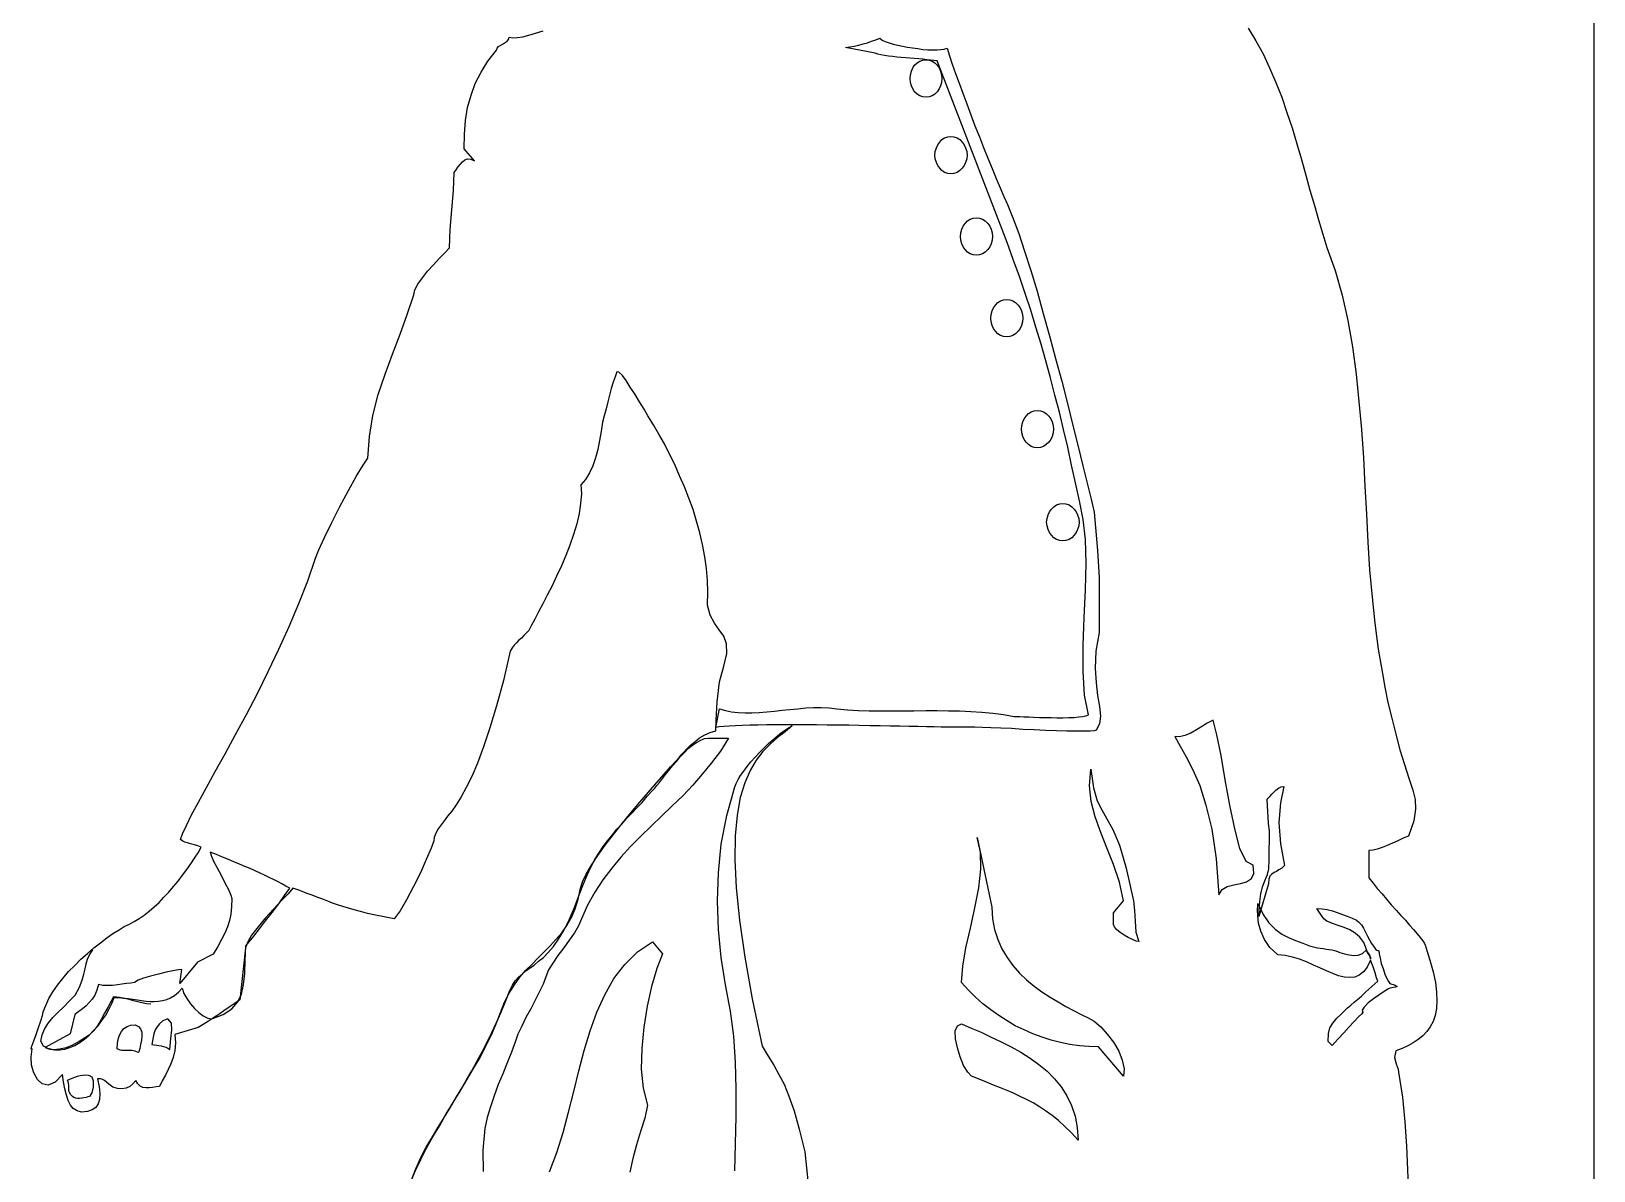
# Model space of a CAD drawing. Extents: x 11 to 592, y 33 to 88.
# Drawn here: x 272.8 to 281.26, y 55.03 to 61.2 of the extents above; entities that cross this region are included whole.
import ezdxf

# ---------------------------------------------------------------- set-up
doc = ezdxf.new("R2010")
doc.units = 0
doc.layers.get('0').update_dxf_attribs({"linetype": 'CONTINUOUS'})
doc.layers.add('PISO', color=5, linetype='CONTINUOUS')

msp = doc.modelspace()

# ---------------------------------------------------------------- linework, layer by layer
at = {"linetype": 'CONTINUOUS'}
for points in [[(274.8511, 54.9748), (274.8772, 55.0345), (274.9052, 55.0942), (274.9369, 55.1558), (274.9705, 55.2174), (275.0078, 55.279), (275.0432, 55.3405), (275.0806, 55.4022), (275.1179, 55.4637), (275.1552, 55.5253), (275.1906, 55.5869), (275.2261, 55.6466), (275.2578, 55.7081), (275.2877, 55.7697), (275.3139, 55.8294), (275.3362, 55.8891), (275.3586, 55.9451), (275.3847, 55.9955), (275.4127, 56.0403), (275.4426, 56.0813), (275.4743, 56.1186), (275.5079, 56.1523), (275.5415, 56.1858), (275.5751, 56.2194), (275.6068, 56.2511), (275.6385, 56.2866), (275.6684, 56.3221), (275.6964, 56.3613), (275.7207, 56.4042), (275.7411, 56.4508), (275.758, 56.5031), (275.771, 56.5628), (275.7804, 56.5983), (275.8009, 56.6393), (275.8289, 56.6878), (275.8643, 56.7401), (275.9035, 56.796), (275.9483, 56.8539), (275.9949, 56.9136), (276.0435, 56.9715), (276.092, 57.0293), (276.1387, 57.0834), (276.1835, 57.1357), (276.2226, 57.1805), (276.2581, 57.2196), (276.2861, 57.2514), (276.3066, 57.2719), (276.316, 57.285), (276.329, 57.2999), (276.3458, 57.3167), (276.3663, 57.3372), (276.3887, 57.3559), (276.4148, 57.3764), (276.4429, 57.3932), (276.4727, 57.4062), (276.5026, 57.4156), (276.5044, 57.4716), (276.51, 57.5724), (276.5231, 57.6805), (276.5455, 57.7646), (276.5623, 57.8336), (276.5604, 57.8859), (276.5455, 57.9269), (276.5212, 57.9623), (276.4951, 57.9978), (276.4727, 58.0408), (276.4578, 58.0948), (276.4596, 58.1658), (276.4578, 58.2292), (276.4522, 58.2945), (276.4429, 58.358), (276.4316, 58.4233), (276.4167, 58.4868), (276.3981, 58.5502), (276.3794, 58.6136), (276.357, 58.6752), (276.3327, 58.7368), (276.3066, 58.7965), (276.2805, 58.8562), (276.2525, 58.9122), (276.2245, 58.9682), (276.1946, 59.0204), (276.1647, 59.0727), (276.1349, 59.1212), (276.1144, 59.1567), (276.0901, 59.1958), (276.0659, 59.2369), (276.0397, 59.2761), (276.0173, 59.3116), (275.9969, 59.3395), (275.9781, 59.3564), (275.967, 59.3582), (275.9576, 59.3321), (275.9465, 59.3022), (275.9371, 59.2686), (275.9278, 59.2332), (275.9184, 59.1958), (275.9091, 59.1585), (275.8979, 59.1212), (275.8886, 59.0857), (275.883, 59.0354), (275.8737, 58.9868), (275.8643, 58.9383), (275.8513, 58.8935), (275.8363, 58.8507), (275.8196, 58.8114), (275.7972, 58.776), (275.7729, 58.7462), (275.7748, 58.6976), (275.771, 58.6453), (275.7635, 58.5913), (275.7505, 58.5352), (275.7318, 58.4774), (275.7132, 58.4196), (275.6908, 58.3636), (275.6665, 58.3076), (275.6404, 58.2516), (275.6161, 58.1993), (275.59, 58.1489), (275.5658, 58.1023), (275.5434, 58.0594), (275.5228, 58.0202), (275.5042, 57.9866), (275.4911, 57.9587), (275.4762, 57.9437), (275.4631, 57.9306), (275.45, 57.9176), (275.4351, 57.9045), (275.424, 57.8915), (275.4109, 57.8784), (275.3996, 57.8635), (275.3903, 57.8467), (275.353, 57.688), (275.3157, 57.55), (275.2802, 57.4306), (275.2448, 57.3279), (275.213, 57.2402), (275.1813, 57.1674), (275.1515, 57.1077), (275.1235, 57.0573), (275.0974, 57.0144), (275.0731, 56.9808), (275.0507, 56.9528), (275.0321, 56.9285), (275.0153, 56.9061), (275.0004, 56.8837), (274.9873, 56.8613), (274.978, 56.8371), (274.9761, 56.8203), (274.9611, 56.7792), (274.935, 56.7177), (274.9033, 56.6467), (274.866, 56.5721), (274.8287, 56.4993), (274.7932, 56.4396), (274.7615, 56.3967), (274.7073, 56.4079), (274.6607, 56.4172), (274.6178, 56.4266), (274.5786, 56.4359), (274.545, 56.4452), (274.5133, 56.4545), (274.4834, 56.4639), (274.4554, 56.4732), (274.4275, 56.4825), (274.4014, 56.4919), (274.3752, 56.5031), (274.3473, 56.5124), (274.3174, 56.5255), (274.2857, 56.5367), (274.2502, 56.5497), (274.2129, 56.5628), (274.1868, 56.5329), (274.1495, 56.4938), (274.1084, 56.449), (274.0655, 56.4023), (274.0244, 56.3538), (273.989, 56.309), (273.9666, 56.2698), (273.9572, 56.24), (273.9255, 55.9582), (273.8957, 55.9377), (273.8677, 55.919), (273.8397, 55.8985), (273.8117, 55.8798), (273.7837, 55.8612), (273.7557, 55.8425), (273.7277, 55.8257), (273.6997, 55.8089), (273.5747, 55.7716), (273.5766, 55.7249), (273.5747, 55.6839), (273.5654, 55.6466), (273.5523, 55.6129), (273.5374, 55.5813), (273.5225, 55.5515), (273.5056, 55.5197), (273.4907, 55.4898), (273.4721, 55.488), (273.4534, 55.4843), (273.4348, 55.4824), (273.418, 55.4824), (273.4011, 55.4843), (273.3862, 55.4918), (273.3732, 55.5029), (273.362, 55.5216), (273.347, 55.5029), (273.3303, 55.4898), (273.3097, 55.4805), (273.2873, 55.4768), (273.2631, 55.4787), (273.2388, 55.4861), (273.2164, 55.5011), (273.194, 55.5216), (273.1791, 55.5291), (273.1716, 55.5309), (273.1661, 55.5309), (273.1548, 55.5309), (273.1642, 55.488), (273.1679, 55.4507), (273.1661, 55.419), (273.1586, 55.3947), (273.1455, 55.376), (273.1268, 55.3629), (273.1007, 55.3536), (273.069, 55.3499), (273.0447, 55.3574), (273.0242, 55.3704), (273.0093, 55.3891), (272.9962, 55.4133), (272.9869, 55.4432), (272.9775, 55.4768), (272.972, 55.5141), (272.9664, 55.5551), (272.9253, 55.5122), (272.888, 55.4973), (272.8563, 55.5029), (272.8302, 55.5272), (272.8096, 55.5626), (272.7984, 55.6055), (272.7965, 55.6502), (272.8022, 55.6932), (272.7965, 55.6913), (272.8003, 55.7081), (272.8096, 55.7361), (272.8227, 55.7716), (272.8357, 55.8089), (272.8488, 55.8443), (272.8581, 55.8742), (272.8619, 55.8929), (272.8749, 55.9283), (272.8917, 55.9657), (272.9141, 56.0011), (272.9384, 56.0384), (272.9682, 56.0738), (272.9981, 56.1112), (273.0317, 56.1448), (273.0652, 56.1783), (273.1007, 56.2101), (273.1362, 56.24), (273.1716, 56.2679), (273.2052, 56.2941), (273.2388, 56.3183), (273.2724, 56.337), (273.3004, 56.3556), (273.3284, 56.3687), (273.3545, 56.3818), (273.3807, 56.3986), (273.4086, 56.4172), (273.4348, 56.4377), (273.4628, 56.462), (273.4889, 56.4863), (273.515, 56.5143), (273.5411, 56.5422), (273.5673, 56.5721), (273.5915, 56.6019), (273.6157, 56.6337), (273.6381, 56.6636), (273.6605, 56.6953), (273.6811, 56.7252), (273.6997, 56.755), (273.7166, 56.7849), (273.6978, 56.7923), (273.6811, 56.798), (273.6662, 56.8016), (273.6531, 56.8054), (273.6419, 56.8091), (273.6288, 56.8129), (273.6176, 56.8184), (273.6046, 56.8259), (273.6157, 56.8577), (273.6363, 56.9025), (273.6643, 56.9603), (273.7016, 57.0293), (273.7445, 57.1077), (273.793, 57.1954), (273.8471, 57.2906), (273.9032, 57.3951), (273.961, 57.5033), (274.0207, 57.6172), (274.0785, 57.7366), (274.1364, 57.8578), (274.1924, 57.9791), (274.2447, 58.1042), (274.2931, 58.2274), (274.3361, 58.3505), (274.3528, 58.3953), (274.3846, 58.4625), (274.4237, 58.5427), (274.4666, 58.6304), (274.5133, 58.7163), (274.5562, 58.7928), (274.5935, 58.8543), (274.6196, 58.8917), (274.6271, 59.0092), (274.6458, 59.123), (274.6756, 59.2369), (274.713, 59.347), (274.7521, 59.4552), (274.7932, 59.5635), (274.8324, 59.6699), (274.8679, 59.7762), (274.8735, 59.8024), (274.8902, 59.8341), (274.9145, 59.8676), (274.9425, 59.9031), (274.9742, 59.9386), (275.0059, 59.9721), (275.0358, 60.0039), (275.0601, 60.03), (275.0638, 60.1289), (275.0731, 60.2353), (275.0825, 60.3398), (275.0862, 60.4386), (275.0974, 60.4517), (275.1067, 60.4667), (275.1179, 60.4816), (275.1309, 60.4965), (275.144, 60.5058), (275.159, 60.5114), (275.1757, 60.5096), (275.1963, 60.5021), (275.1403, 60.5655), (275.1422, 60.6458), (275.1478, 60.7204), (275.159, 60.7895), (275.1776, 60.8567), (275.2, 60.9201), (275.2317, 60.9817), (275.2691, 61.0414), (275.3157, 61.1011), (275.3195, 61.1105), (275.3269, 61.1198), (275.3381, 61.1273), (275.3512, 61.1347), (275.3623, 61.1422), (275.3736, 61.1497), (275.381, 61.159), (275.3847, 61.1702), (275.4034, 61.1664), (275.4277, 61.1683), (275.4575, 61.1721), (275.4911, 61.1814), (275.5266, 61.1926), (275.5676, 61.2056)], [(277.3908, 61.1646), (277.4039, 61.1553), (277.4206, 61.1478), (277.4412, 61.1403), (277.4636, 61.1329), (277.4878, 61.1273), (277.514, 61.1217), (277.5401, 61.116), (277.5681, 61.1123), (277.5961, 61.1086), (277.6241, 61.1049), (277.6502, 61.103), (277.6763, 61.103), (277.7006, 61.103), (277.7211, 61.1049), (277.7398, 61.1067), (277.7547, 61.1105), (277.7678, 61.0694), (277.7827, 61.0246), (277.8013, 60.9742), (277.82, 60.922), (277.8406, 60.8679), (277.861, 60.81), (277.8834, 60.7503), (277.9058, 60.6906), (277.9301, 60.6309), (277.9525, 60.573), (277.9749, 60.5152), (277.9992, 60.4592), (278.0215, 60.4051), (278.0421, 60.3547), (278.0626, 60.3081), (278.0813, 60.2651), (278.1111, 60.1923), (278.1428, 60.1084), (278.1746, 60.0114), (278.2081, 59.9069), (278.2418, 59.7949), (278.2753, 59.6755), (278.309, 59.5541), (278.3425, 59.431), (278.3761, 59.3078), (278.406, 59.1865), (278.4358, 59.069), (278.4638, 58.9552), (278.4899, 58.8507), (278.5142, 58.7555), (278.5347, 58.6696), (278.5515, 58.5987), (278.5702, 58.3916), (278.5777, 58.2441), (278.5777, 58.1098), (278.5777, 57.9474), (278.5608, 57.8467), (278.5571, 57.7552), (278.5627, 57.675), (278.5702, 57.6059), (278.5795, 57.5462), (278.5851, 57.4939), (278.5795, 57.4529), (278.5627, 57.4193), (278.5515, 57.4156), (278.5291, 57.4137), (278.4956, 57.4137), (278.4545, 57.4137), (278.4041, 57.4137), (278.3481, 57.4156), (278.2884, 57.4175), (278.2268, 57.4212), (278.1652, 57.4231), (278.1036, 57.4268), (278.0458, 57.4286), (277.9917, 57.4306), (277.9451, 57.4324), (277.9058, 57.4342), (277.876, 57.4342), (277.8573, 57.4342), (277.848, 57.4342), (277.8331, 57.4342), (277.8126, 57.4342), (277.7883, 57.4342), (277.7585, 57.4342), (277.723, 57.4342), (277.6857, 57.4361), (277.6427, 57.4361), (277.5979, 57.438), (277.5494, 57.438), (277.4991, 57.4399), (277.4468, 57.4399), (277.3926, 57.4417), (277.3367, 57.4417), (277.2788, 57.4436), (277.2229, 57.4455), (277.1632, 57.4455), (277.1053, 57.4455), (277.0474, 57.4473), (276.9914, 57.4473), (276.9355, 57.4473), (276.8814, 57.4473), (276.8291, 57.4473), (276.7787, 57.4473), (276.7321, 57.4455), (276.6873, 57.4455), (276.6462, 57.4436), (276.6089, 57.4417), (276.5753, 57.4399), (276.5455, 57.438), (276.5212, 57.4361), (276.5026, 57.4324), (276.5231, 57.535), (276.5548, 57.5257), (276.5884, 57.5182), (276.6238, 57.5145), (276.6612, 57.5127), (276.6985, 57.5127), (276.7376, 57.5145), (276.7787, 57.5182), (276.8197, 57.522), (276.8627, 57.5276), (276.9038, 57.5313), (276.9467, 57.535), (276.9896, 57.5387), (277.0325, 57.5406), (277.0736, 57.5406), (277.1165, 57.5387), (277.1576, 57.535), (277.2154, 57.5294), (277.2732, 57.5257), (277.3329, 57.5238), (277.3926, 57.5238), (277.4543, 57.5238), (277.514, 57.5238), (277.5755, 57.5238), (277.639, 57.5257), (277.7006, 57.5257), (277.7621, 57.5238), (277.8219, 57.5238), (277.8834, 57.5201), (277.9432, 57.5163), (278.0029, 57.5108), (278.0607, 57.5033), (278.1186, 57.4921), (278.1317, 57.4921), (278.1484, 57.4921), (278.1708, 57.4903), (278.197, 57.4903), (278.2249, 57.4884), (278.2548, 57.4865), (278.2866, 57.4865), (278.3183, 57.4865), (278.35, 57.4846), (278.3817, 57.4846), (278.4135, 57.4865), (278.4414, 57.4865), (278.4675, 57.4903), (278.4881, 57.4921), (278.5067, 57.4958), (278.5198, 57.5014), (278.4992, 57.6078), (278.4918, 57.7366), (278.4918, 57.8784), (278.4974, 58.0295), (278.5049, 58.1788), (278.5086, 58.3226), (278.5049, 58.4513), (278.4918, 58.5595), (278.4713, 58.6603), (278.4508, 58.7573), (278.4284, 58.8543), (278.4078, 58.9514), (278.3854, 59.0466), (278.363, 59.1399), (278.3388, 59.2332), (278.3145, 59.3265), (278.2902, 59.4179), (278.2642, 59.5093), (278.2362, 59.6008), (278.2081, 59.6922), (278.1783, 59.7837), (278.1466, 59.8751), (278.113, 59.9666), (278.0794, 60.0598), (277.7006, 61.0433), (277.6838, 61.0452), (277.6651, 61.047), (277.6446, 61.0489), (277.6241, 61.0508), (277.6017, 61.0526), (277.5774, 61.0545), (277.5532, 61.0563), (277.5308, 61.0582), (277.5065, 61.0601), (277.4822, 61.0619), (277.4598, 61.0657), (277.4374, 61.0676), (277.417, 61.0712), (277.3964, 61.075), (277.3796, 61.0787), (277.3647, 61.0843), (277.2042, 61.1142), (277.2284, 61.118), (277.2527, 61.1217), (277.277, 61.1273), (277.3012, 61.1347), (277.3236, 61.1403), (277.346, 61.1497), (277.3684, 61.1571), (277.3908, 61.1646)], [(279.3856, 61.2187), (279.4267, 61.1515), (279.4659, 61.0806), (279.5014, 61.0041), (279.5349, 60.9257), (279.5667, 60.8455), (279.5947, 60.7634), (279.6226, 60.6794), (279.6488, 60.5935), (279.673, 60.5077), (279.6973, 60.4237), (279.7197, 60.3416), (279.744, 60.2595), (279.7664, 60.1812), (279.7888, 60.1046), (279.8112, 60.0319), (279.8559, 59.9069), (279.8933, 59.7743), (279.925, 59.6362), (279.9492, 59.4944), (279.9697, 59.347), (279.9847, 59.1977), (279.9978, 59.0466), (280.0089, 58.8935), (280.0164, 58.7405), (280.0257, 58.5875), (280.0332, 58.4364), (280.0425, 58.2871), (280.0556, 58.1396), (280.0705, 57.9978), (280.0892, 57.8578), (280.1116, 57.7253), (280.1247, 57.6507), (280.1414, 57.5686), (280.162, 57.4828), (280.1844, 57.3969), (280.2068, 57.313), (280.231, 57.2327), (280.2552, 57.1581), (280.2758, 57.0946), (280.2889, 57.0424), (280.2907, 56.9901), (280.2814, 56.9285), (280.2534, 56.8446), (280.2235, 56.8333), (280.1955, 56.8203), (280.1657, 56.8073), (280.1377, 56.7942), (280.1097, 56.783), (280.0835, 56.7736), (280.0612, 56.7681), (280.0388, 56.7662), (280.0388, 56.7345), (280.0388, 56.6934), (280.0388, 56.6505), (280.0388, 56.6188), (280.0612, 56.5908), (280.0835, 56.5609), (280.1097, 56.5329), (280.134, 56.5031), (280.1601, 56.4732), (280.1862, 56.4434), (280.2124, 56.4153), (280.2366, 56.3893), (280.259, 56.3631), (280.2796, 56.3389), (280.3, 56.3165), (280.3169, 56.2959), (280.3299, 56.2773), (280.3393, 56.2642), (280.3448, 56.2511), (280.3467, 56.2437), (280.3691, 56.1728), (280.3859, 56.1093), (280.399, 56.0515), (280.4045, 55.9992), (280.4064, 55.9526), (280.4045, 55.9115), (280.3971, 55.8742), (280.3859, 55.8406), (280.371, 55.8126), (280.3523, 55.7865), (280.3299, 55.7641), (280.3056, 55.7436), (280.2776, 55.7249), (280.2497, 55.71), (280.2179, 55.695), (280.1844, 55.682), (280.1769, 55.6466), (280.1862, 55.6129), (280.1974, 55.5832), (280.1993, 55.5664), (280.2198, 55.432), (280.2328, 55.2977), (280.2422, 55.167), (280.2478, 55.0383), (280.2534, 54.9076)], [(277.6409, 61.0489), (277.6576, 61.047), (277.6744, 61.0414), (277.6893, 61.0321), (277.7006, 61.019), (277.7117, 61.0041), (277.7192, 60.9873), (277.7248, 60.9667), (277.7267, 60.9462), (277.7248, 60.9257), (277.7192, 60.907), (277.7117, 60.8903), (277.7006, 60.8753), (277.6893, 60.8623), (277.6744, 60.8529), (277.6576, 60.8473), (277.6409, 60.8455), (277.6241, 60.8473), (277.6072, 60.8529), (277.5923, 60.8623), (277.5793, 60.8753), (277.5699, 60.8903), (277.5625, 60.907), (277.5569, 60.9257), (277.555, 60.9462), (277.5569, 60.9667), (277.5625, 60.9873), (277.5699, 61.0041), (277.5793, 61.019), (277.5923, 61.0321), (277.6072, 61.0414), (277.6241, 61.047), (277.6409, 61.0489)], [(277.7752, 60.6327), (277.792, 60.6309), (277.8088, 60.6252), (277.8237, 60.6159), (277.8368, 60.6029), (277.848, 60.5879), (277.8555, 60.5712), (277.861, 60.5525), (277.863, 60.532), (277.861, 60.5114), (277.8555, 60.4928), (277.848, 60.476), (277.8368, 60.461), (277.8237, 60.448), (277.8088, 60.4386), (277.792, 60.4331), (277.7752, 60.4312), (277.7585, 60.4331), (277.7416, 60.4386), (277.7267, 60.448), (277.7155, 60.461), (277.7043, 60.476), (277.6968, 60.4928), (277.6913, 60.5114), (277.6893, 60.532), (277.6913, 60.5525), (277.6968, 60.5712), (277.7043, 60.5879), (277.7155, 60.6029), (277.7267, 60.6159), (277.7416, 60.6252), (277.7585, 60.6309), (277.7752, 60.6327)], [(277.9133, 60.1923), (277.9301, 60.1905), (277.9469, 60.1849), (277.9618, 60.1756), (277.9749, 60.1625), (277.9861, 60.1475), (277.9935, 60.1308), (277.9992, 60.1121), (278.001, 60.0916), (277.9992, 60.0711), (277.9935, 60.0524), (277.9861, 60.0356), (277.9749, 60.0207), (277.9618, 60.0076), (277.9469, 59.9983), (277.9301, 59.9926), (277.9133, 59.9908), (277.8965, 59.9926), (277.8797, 59.9983), (277.8648, 60.0076), (277.8536, 60.0207), (277.8424, 60.0356), (277.8349, 60.0524), (277.8293, 60.0711), (277.8275, 60.0916), (277.8293, 60.1121), (277.8349, 60.1308), (277.8424, 60.1475), (277.8536, 60.1625), (277.8648, 60.1756), (277.8797, 60.1849), (277.8965, 60.1905), (277.9133, 60.1923)], [(278.0775, 59.7501), (278.0943, 59.7482), (278.1111, 59.7427), (278.126, 59.7333), (278.1391, 59.7203), (278.1503, 59.7053), (278.1577, 59.6885), (278.1634, 59.6699), (278.1652, 59.6493), (278.1634, 59.6288), (278.1577, 59.6101), (278.1503, 59.5933), (278.1391, 59.5784), (278.126, 59.5654), (278.1111, 59.556), (278.0943, 59.5504), (278.0775, 59.5486), (278.0607, 59.5504), (278.0439, 59.556), (278.029, 59.5654), (278.0178, 59.5784), (278.0066, 59.5933), (277.9992, 59.6101), (277.9935, 59.6288), (277.9917, 59.6493), (277.9935, 59.6699), (277.9992, 59.6885), (278.0066, 59.7053), (278.0178, 59.7203), (278.029, 59.7333), (278.0439, 59.7427), (278.0607, 59.7482), (278.0775, 59.7501)], [(278.2436, 59.1492), (278.2604, 59.1474), (278.2772, 59.1418), (278.2921, 59.1324), (278.3052, 59.1194), (278.3164, 59.1044), (278.3239, 59.0876), (278.3294, 59.069), (278.3314, 59.0484), (278.3294, 59.0279), (278.3239, 59.0092), (278.3164, 58.9925), (278.3052, 58.9775), (278.2921, 58.9645), (278.2772, 58.9552), (278.2604, 58.9495), (278.2436, 58.9477), (278.2268, 58.9495), (278.21, 58.9552), (278.1951, 58.9645), (278.1839, 58.9775), (278.1727, 58.9925), (278.1652, 59.0092), (278.1596, 59.0279), (278.1577, 59.0484), (278.1596, 59.069), (278.1652, 59.0876), (278.1727, 59.1044), (278.1839, 59.1194), (278.1951, 59.1324), (278.21, 59.1418), (278.2268, 59.1474), (278.2436, 59.1492)], [(278.3817, 58.6453), (278.3985, 58.6435), (278.4153, 58.6379), (278.4302, 58.6286), (278.4433, 58.6155), (278.4545, 58.6006), (278.4619, 58.5838), (278.4675, 58.5651), (278.4694, 58.5446), (278.4675, 58.5241), (278.4619, 58.5054), (278.4545, 58.4886), (278.4433, 58.4737), (278.4302, 58.4606), (278.4153, 58.4513), (278.3985, 58.4457), (278.3817, 58.4438), (278.3649, 58.4457), (278.3481, 58.4513), (278.3332, 58.4606), (278.3201, 58.4737), (278.309, 58.4886), (278.3015, 58.5054), (278.2959, 58.5241), (278.294, 58.5446), (278.2959, 58.5651), (278.3015, 58.5838), (278.309, 58.6006), (278.3201, 58.6155), (278.3332, 58.6286), (278.3481, 58.6379), (278.3649, 58.6435), (278.3817, 58.6453)], [(276.6052, 55.0327), (276.6089, 55.1782), (276.6126, 55.3275), (276.6126, 55.4749), (276.6089, 55.6204), (276.5996, 55.7622), (276.5828, 55.8966), (276.5548, 56.0403), (276.5324, 56.1877), (276.5175, 56.3389), (276.5119, 56.4919), (276.5175, 56.6467), (276.5324, 56.8016), (276.5623, 56.9565), (276.6052, 57.1114), (276.6126, 57.1301), (276.6238, 57.1506), (276.6369, 57.173), (276.6537, 57.1972), (276.6724, 57.2215), (276.6929, 57.2476), (276.7152, 57.2719), (276.7396, 57.298), (276.7638, 57.3223), (276.788, 57.3465), (276.8123, 57.3671), (276.8366, 57.3876), (276.859, 57.4062), (276.8795, 57.4212), (276.9, 57.4324), (276.9168, 57.4417)], [(276.9168, 57.4417), (276.8776, 57.41), (276.8366, 57.3783), (276.7973, 57.3428), (276.7582, 57.3037), (276.7209, 57.2569), (276.6892, 57.201), (276.6593, 57.1338), (276.635, 57.0536), (276.6182, 56.9584), (276.6071, 56.8464), (276.6052, 56.7158), (276.6126, 56.5646), (276.6313, 56.3893), (276.6593, 56.1896), (276.7003, 55.9638), (276.7545, 55.7081), (276.7862, 55.654), (276.8161, 55.6055), (276.8441, 55.5551), (276.872, 55.5011), (276.8982, 55.4376), (276.9262, 55.3574), (276.9541, 55.2584), (276.984, 55.1353), (276.9934, 55.0494), (277.0027, 54.9617)], [(278.9882, 57.3838), (279.0162, 57.3316), (279.0497, 57.2738), (279.0852, 57.2047), (279.1225, 57.1189), (279.1561, 57.0125), (279.1879, 56.8819), (279.2121, 56.7214), (279.227, 56.5273), (279.2438, 56.5553), (279.2718, 56.5721), (279.3073, 56.5815), (279.3428, 56.5889), (279.3763, 56.5983), (279.4025, 56.615), (279.4155, 56.6431), (279.4118, 56.6878), (279.3745, 56.7084), (279.3408, 56.7774), (279.3129, 56.8837), (279.2849, 57.0125), (279.2607, 57.1488), (279.2383, 57.2813), (279.2159, 57.3932), (279.1953, 57.4734), (279.1841, 57.4679), (279.1636, 57.4566), (279.1375, 57.4399), (279.1058, 57.4212), (279.074, 57.4025), (279.0423, 57.3895), (279.0124, 57.382), (278.9882, 57.3838)], [(274.8529, 54.9786), (274.879, 55.0438), (274.9052, 55.1055), (274.935, 55.1614), (274.9686, 55.2174), (275.0004, 55.2697), (275.0321, 55.3219), (275.0638, 55.3742), (275.0936, 55.4246), (275.1235, 55.4749), (275.1533, 55.5253), (275.1813, 55.5739), (275.2094, 55.6242), (275.2373, 55.6764), (275.2634, 55.7268), (275.2896, 55.7809), (275.3157, 55.835), (275.3399, 55.891), (275.3643, 55.9488), (275.3885, 56.0085), (275.4016, 56.0384), (275.4165, 56.0608), (275.4351, 56.0813), (275.4538, 56.0981), (275.4743, 56.1149), (275.4948, 56.1299), (275.5191, 56.1466), (275.5434, 56.1672), (275.5695, 56.1877), (275.5956, 56.2157), (275.6236, 56.2474), (275.6516, 56.2866), (275.6796, 56.3332), (275.7094, 56.3911), (275.7375, 56.4583), (275.7673, 56.5367), (275.7859, 56.587), (275.8065, 56.6337), (275.827, 56.6766), (275.8476, 56.7177), (275.87, 56.7532), (275.8924, 56.7886), (275.9166, 56.8203), (275.9427, 56.852), (275.967, 56.8819), (275.9931, 56.9099), (276.0193, 56.9398), (276.0472, 56.9677), (276.0752, 56.9976), (276.1032, 57.0274), (276.1312, 57.061), (276.1611, 57.0946), (276.1722, 57.104), (276.1835, 57.1189), (276.1984, 57.1357), (276.2133, 57.1562), (276.2301, 57.1786), (276.2488, 57.201), (276.2692, 57.2252), (276.2898, 57.2495), (276.3103, 57.2738), (276.3309, 57.2962), (276.3533, 57.3186), (276.3757, 57.3372), (276.3981, 57.3521), (276.4185, 57.3634), (276.4409, 57.3727), (276.4615, 57.3745), (276.5716, 57.3745), (276.5286, 57.3055), (276.4802, 57.242), (276.4298, 57.1805), (276.3775, 57.1207), (276.3234, 57.0629), (276.2674, 57.0088), (276.2095, 56.9528), (276.1536, 56.8987), (276.0976, 56.8446), (276.0416, 56.7886), (275.9894, 56.7308), (275.939, 56.671), (275.8904, 56.6076), (275.8476, 56.5422), (275.8083, 56.4714), (275.7748, 56.3967), (275.7599, 56.3594), (275.7375, 56.3221), (275.7094, 56.281), (275.6796, 56.24), (275.6479, 56.1989), (275.6199, 56.1579), (275.5975, 56.1205), (275.5826, 56.0832), (275.5676, 56.044), (275.549, 56.003), (275.5247, 55.9563), (275.5005, 55.9096), (275.4743, 55.863), (275.4519, 55.8164), (275.4314, 55.7734), (275.4183, 55.7343), (275.396, 55.6745), (275.3736, 55.6167), (275.3493, 55.557), (275.325, 55.4992), (275.3026, 55.4395), (275.2821, 55.3798), (275.2653, 55.3219), (275.2523, 55.2622), (275.2411, 55.1446), (275.2429, 55.0289)], [(278.5329, 57.2066), (278.5478, 57.1058), (278.5683, 57.0368), (278.5926, 56.9864), (278.6206, 56.9379), (278.6523, 56.8801), (278.6878, 56.796), (278.7251, 56.671), (278.7643, 56.4938), (278.7699, 56.4415), (278.7736, 56.3837), (278.7773, 56.3258), (278.7923, 56.2735), (278.7792, 56.2754), (278.7586, 56.2848), (278.7362, 56.2959), (278.7139, 56.309), (278.6915, 56.3239), (278.6728, 56.3389), (278.6616, 56.3538), (278.656, 56.3669), (278.656, 56.4303), (278.7102, 56.4938), (278.6878, 56.5964), (278.656, 56.6915), (278.6206, 56.7811), (278.587, 56.8651), (278.5571, 56.9491), (278.5347, 57.033), (278.5254, 57.117), (278.5329, 57.2066)], [(279.5778, 57.1133), (279.5592, 57.0256), (279.5518, 56.9192), (279.5592, 56.8035), (279.5816, 56.686), (279.5667, 56.671), (279.5518, 56.6617), (279.5387, 56.6542), (279.5256, 56.6486), (279.5126, 56.6393), (279.5032, 56.6281), (279.4976, 56.6113), (279.4957, 56.587), (279.4435, 56.4097), (279.4454, 56.4471), (279.4473, 56.49), (279.4528, 56.5329), (279.4622, 56.5703), (279.479, 56.6113), (279.4902, 56.6374), (279.4976, 56.6673), (279.4995, 56.7177), (279.5014, 56.8744), (279.4957, 56.9136), (279.4939, 56.9472), (279.4921, 56.9789), (279.4902, 57.0088), (279.4883, 57.0424), (279.4939, 57.0498), (279.5032, 57.0592), (279.5126, 57.0722), (279.5237, 57.0834), (279.5349, 57.0946), (279.5499, 57.104), (279.5629, 57.1114), (279.5778, 57.1133)], [(277.9973, 56.4601), (278.001, 56.3967), (278.0122, 56.3389), (278.029, 56.2848), (278.0514, 56.2344), (278.0794, 56.1877), (278.1111, 56.1448), (278.1466, 56.1037), (278.1858, 56.0664), (278.2268, 56.0328), (278.2679, 56.0011), (278.3126, 55.9731), (278.3556, 55.947), (278.3985, 55.9227), (278.4395, 55.9003), (278.4806, 55.8798), (278.518, 55.8612), (278.5515, 55.8425), (278.587, 55.8126), (278.6224, 55.7734), (278.656, 55.7287), (278.684, 55.6801), (278.7027, 55.6316), (278.7139, 55.585), (278.7102, 55.5458), (278.5739, 55.7044), (278.5216, 55.7063), (278.4713, 55.71), (278.419, 55.7174), (278.3687, 55.7268), (278.3183, 55.7398), (278.2697, 55.7567), (278.2194, 55.7753), (278.1727, 55.7958), (278.1242, 55.8182), (278.0794, 55.8443), (278.0346, 55.8742), (277.9917, 55.904), (277.9487, 55.9377), (277.9096, 55.9731), (277.8704, 56.0105), (277.8331, 56.0515), (277.8406, 56.141), (277.8573, 56.24), (277.8816, 56.3463), (277.9058, 56.4565), (277.9264, 56.5646), (277.9376, 56.6654), (277.9357, 56.7587), (277.917, 56.8371), (277.9973, 56.4601)], [(273.765, 56.7587), (273.7706, 56.7401), (273.7837, 56.7102), (273.8023, 56.6729), (273.8247, 56.6337), (273.8453, 56.5926), (273.864, 56.5553), (273.877, 56.5255), (273.8826, 56.5068), (273.8808, 56.462), (273.877, 56.4228), (273.8695, 56.3874), (273.8584, 56.3538), (273.8453, 56.3202), (273.8267, 56.2848), (273.8061, 56.2474), (273.7819, 56.2064), (273.696, 56.1616), (273.6008, 56.0478), (273.6121, 56.1224), (273.5934, 56.1205), (273.5635, 56.1149), (273.5262, 56.1075), (273.4852, 56.0981), (273.4422, 56.0869), (273.4049, 56.0757), (273.3751, 56.0645), (273.3563, 56.0515), (273.3359, 56.0496), (273.3116, 56.0478), (273.2873, 56.044), (273.2631, 56.0403), (273.2369, 56.0365), (273.2108, 56.0365), (273.1847, 56.0365), (273.1604, 56.0421), (273.1511, 56.0105), (273.1399, 55.9843), (273.1268, 55.9619), (273.11, 55.9433), (273.0933, 55.9264), (273.0746, 55.9096), (273.0541, 55.8947), (273.0317, 55.8798), (273.0074, 55.7753), (272.8712, 55.7006), (272.8973, 55.6913), (272.9234, 55.6876), (272.9514, 55.6876), (272.9775, 55.6913), (273.0055, 55.7006), (273.0317, 55.7119), (273.0596, 55.7268), (273.0858, 55.7473), (273.11, 55.7678), (273.1343, 55.7921), (273.1586, 55.8182), (273.1791, 55.8462), (273.1996, 55.8761), (273.2164, 55.906), (273.2332, 55.9395), (273.2463, 55.9712), (273.2724, 55.9712), (273.2966, 55.9675), (273.3228, 55.9657), (273.347, 55.9619), (273.3713, 55.9582), (273.3937, 55.9544), (273.418, 55.9507), (273.4404, 55.9488), (273.4628, 55.9488), (273.4852, 55.9507), (273.5076, 55.9544), (273.53, 55.96), (273.5504, 55.9694), (273.5728, 55.9824), (273.5934, 55.9992), (273.6139, 56.0216), (273.6232, 55.9936), (273.6381, 55.9657), (273.6587, 55.9377), (273.6811, 55.9115), (273.7035, 55.8891), (273.7277, 55.8723), (273.752, 55.8592), (273.7744, 55.8555), (273.836, 55.8798), (273.8826, 55.9096), (273.9143, 55.947), (273.9349, 55.9899), (273.9461, 56.0421), (273.9536, 56.1019), (273.9554, 56.1728), (273.9591, 56.2511), (273.976, 56.2717), (274.002, 56.3034), (274.0319, 56.3426), (274.0655, 56.3855), (274.1009, 56.4321), (274.1364, 56.4788), (274.1681, 56.5236), (274.1961, 56.5628), (274.1756, 56.574), (274.1532, 56.587), (274.1327, 56.5983), (274.1084, 56.6094), (274.0841, 56.6207), (274.0599, 56.6337), (274.0357, 56.6449), (274.0095, 56.6561), (273.9815, 56.6691), (273.9536, 56.6804), (273.9237, 56.6934), (273.8938, 56.7064), (273.864, 56.7177), (273.8322, 56.7308), (273.7987, 56.7457), (273.765, 56.7587)], [(279.4379, 56.4807), (279.4659, 56.421), (279.4976, 56.3762), (279.5312, 56.3407), (279.5667, 56.3146), (279.604, 56.2959), (279.6413, 56.2792), (279.6805, 56.2661), (279.7178, 56.2511), (279.7309, 56.2474), (279.7458, 56.2437), (279.7608, 56.24), (279.7757, 56.2381), (279.7925, 56.2362), (279.8074, 56.2325), (279.8223, 56.2306), (279.8372, 56.2287), (279.8596, 56.2231), (279.882, 56.2157), (279.9063, 56.2082), (279.9324, 56.2027), (279.9567, 56.1989), (279.9809, 56.2007), (280.0033, 56.2101), (280.0238, 56.2269), (280.0332, 56.2138), (280.0425, 56.2007), (280.0481, 56.1877), (280.0481, 56.1783), (280.0462, 56.1896), (280.0407, 56.2027), (280.0313, 56.2157), (280.0257, 56.2306), (280.0108, 56.2698), (279.9903, 56.2978), (279.9641, 56.3202), (279.9361, 56.337), (279.9044, 56.35), (279.8727, 56.3613), (279.841, 56.3724), (279.8112, 56.3837), (279.7943, 56.3967), (279.7813, 56.4153), (279.7682, 56.4359), (279.757, 56.4527), (279.785, 56.4508), (279.813, 56.4471), (279.841, 56.4396), (279.8671, 56.4321), (279.8951, 56.421), (279.9212, 56.4117), (279.9474, 56.4004), (279.9716, 56.3893), (279.9847, 56.3799), (279.9978, 56.365), (280.0089, 56.3463), (280.0202, 56.3258), (280.0313, 56.3034), (280.0425, 56.2828), (280.0519, 56.2642), (280.0612, 56.2511), (280.0686, 56.2418), (280.0742, 56.2325), (280.0817, 56.2269), (280.0929, 56.2231), (280.0948, 56.2082), (280.1004, 56.184), (280.1059, 56.156), (280.1153, 56.128), (280.1247, 56.0981), (280.1358, 56.0738), (280.1452, 56.0571), (280.1526, 56.0478), (280.1806, 56.0384), (280.1918, 56.0309), (280.1825, 56.0272), (280.1526, 56.0216), (280.1414, 56.016), (280.1209, 56.003), (280.0929, 55.9843), (280.0631, 55.9638), (280.0351, 55.9414), (280.0127, 55.919), (280.0014, 55.9022), (280.0052, 55.891), (279.9996, 55.8836), (279.9828, 55.8667), (279.9585, 55.8406), (279.9306, 55.8108), (279.9026, 55.7791), (279.8746, 55.7492), (279.854, 55.7268), (279.8391, 55.7119), (279.8186, 55.7323), (279.8205, 55.7771), (279.8279, 55.807), (279.8429, 55.8313), (279.8653, 55.8592), (279.8876, 55.8798), (279.9063, 55.8985), (279.9231, 55.9153), (279.9417, 55.9302), (279.9585, 55.9451), (279.9772, 55.96), (279.9978, 55.9787), (280.022, 56.0011), (280.0873, 56.0589), (280.0799, 56.0776), (280.0724, 56.1056), (280.0612, 56.1373), (280.0481, 56.1728), (280.0295, 56.1355), (280.0089, 56.1093), (279.9865, 56.0926), (279.9623, 56.0813), (279.9343, 56.0795), (279.9063, 56.0813), (279.8746, 56.0888), (279.8429, 56.1019), (279.8092, 56.1149), (279.7738, 56.1317), (279.7384, 56.1466), (279.701, 56.1634), (279.6637, 56.1783), (279.6245, 56.1896), (279.5853, 56.1989), (279.5461, 56.2027), (279.5032, 56.2418), (279.4733, 56.2848), (279.4528, 56.3296), (279.4416, 56.3743), (279.4379, 56.4135), (279.436, 56.4471), (279.4379, 56.4695), (279.4379, 56.4807)], [(275.6031, 55.027), (275.6423, 55.1315), (275.6759, 55.2398), (275.7057, 55.3499), (275.7337, 55.4619), (275.7617, 55.5739), (275.7897, 55.6839), (275.8232, 55.7902), (275.8587, 55.891), (275.9017, 55.9862), (275.9502, 56.0738), (276.0099, 56.1504), (276.079, 56.2176), (276.1592, 56.2717), (276.2133, 56.2082), (276.1835, 56.128), (276.1554, 56.0309), (276.1312, 55.9246), (276.1125, 55.8108), (276.1014, 55.695), (276.0995, 55.5832), (276.1088, 55.4805), (276.1331, 55.3891), (276.1181, 55.3181), (276.0957, 55.2454), (276.0733, 55.1726), (276.0528, 55.0998), (276.0379, 55.0252)], [(273.4441, 55.9358), (273.4198, 55.9377), (273.3956, 55.9414), (273.3732, 55.947), (273.3508, 55.9526), (273.3265, 55.96), (273.3023, 55.9657), (273.2742, 55.9712), (273.2425, 55.975), (273.2295, 55.9507), (273.2127, 55.9209), (273.194, 55.8872), (273.1754, 55.8518), (273.1548, 55.8182), (273.1324, 55.7884), (273.11, 55.7678), (273.0895, 55.7547), (273.0559, 55.7323), (273.0205, 55.7137), (272.985, 55.6988), (272.9496, 55.6913), (272.916, 55.6876), (272.8861, 55.695), (272.8637, 55.7081), (272.8488, 55.7343), (272.8563, 55.7697), (272.8693, 55.8033), (272.8899, 55.8332), (272.9141, 55.863), (272.9421, 55.891), (272.972, 55.919), (273.0019, 55.9507), (273.0336, 55.9843), (273.0578, 56.0272), (273.0727, 56.0645), (273.082, 56.0981), (273.0876, 56.1261), (273.0933, 56.1541), (273.1007, 56.1783), (273.1119, 56.2027), (273.1306, 56.2287)], [(273.4497, 55.7174), (273.4628, 55.7156), (273.4758, 55.7137), (273.487, 55.7119), (273.5001, 55.71), (273.5131, 55.7063), (273.5243, 55.7025), (273.5355, 55.6969), (273.5467, 55.6895), (273.5523, 55.7492), (273.5579, 55.7958), (273.556, 55.8313), (273.5355, 55.8555), (273.5094, 55.8443), (273.4907, 55.8294), (273.4777, 55.8126), (273.4683, 55.7958), (273.4608, 55.7753), (273.4572, 55.7567), (273.4534, 55.7361), (273.4497, 55.7174)], [(273.3583, 55.8238), (273.3769, 55.8144), (273.3881, 55.8015), (273.3956, 55.7828), (273.3956, 55.7622), (273.3937, 55.7398), (273.3881, 55.7174), (273.3844, 55.695), (273.3787, 55.6764), (273.3751, 55.6726), (273.3583, 55.6801), (273.3414, 55.6839), (273.3284, 55.6839), (273.3135, 55.6839), (273.3004, 55.6839), (273.2873, 55.6839), (273.2742, 55.6876), (273.2612, 55.6932), (273.2631, 55.7212), (273.2668, 55.7454), (273.2742, 55.7678), (273.2855, 55.7865), (273.2985, 55.8033), (273.3153, 55.8144), (273.334, 55.8219), (273.3583, 55.8238)], [(277.8331, 55.8294), (277.8854, 55.8051), (277.9394, 55.7828), (277.9935, 55.7567), (278.0477, 55.7305), (278.1018, 55.7044), (278.1541, 55.6745), (278.2044, 55.6428), (278.2511, 55.6092), (278.2959, 55.572), (278.3369, 55.5309), (278.3724, 55.488), (278.4041, 55.4395), (278.4284, 55.3873), (278.4489, 55.3294), (278.4601, 55.2678), (278.4638, 55.1987), (278.4284, 55.238), (278.3929, 55.2734), (278.3574, 55.3051), (278.3239, 55.3331), (278.2884, 55.3574), (278.2548, 55.3798), (278.2212, 55.4003), (278.1858, 55.419), (278.1503, 55.4357), (278.1149, 55.4525), (278.0794, 55.4674), (278.0439, 55.4824), (278.0066, 55.4973), (277.9675, 55.5122), (277.9282, 55.5291), (277.8872, 55.5458), (277.8666, 55.5664), (277.8442, 55.6036), (277.8256, 55.6502), (277.8107, 55.6988), (277.8013, 55.7473), (277.7995, 55.7902), (277.8107, 55.8182), (277.8331, 55.8294)], [(272.9925, 55.5235), (273.0055, 55.5291), (273.0186, 55.5346), (273.0317, 55.5402), (273.0466, 55.5458), (273.0616, 55.5496), (273.0765, 55.5515), (273.0895, 55.5533), (273.1044, 55.5515), (273.11, 55.5496), (273.1157, 55.5477), (273.1194, 55.544), (273.125, 55.5421), (273.1324, 55.5197), (273.1324, 55.4861), (273.125, 55.4544), (273.1119, 55.4357), (273.1026, 55.4339), (273.0933, 55.4301), (273.082, 55.4283), (273.0709, 55.4264), (273.0578, 55.4246), (273.0466, 55.4246), (273.0373, 55.4264), (273.0279, 55.4301), (273.0205, 55.4357), (273.0112, 55.445), (273.0037, 55.4563), (272.9999, 55.4637), (272.9999, 55.4805), (272.9999, 55.4936), (272.9981, 55.5085), (272.9925, 55.5235)]]:
    msp.add_lwpolyline(points, dxfattribs=at)
at = {"layer": 'PISO'}
msp.add_line((281.2561, 86.3149), (281.2561, 47.7829), dxfattribs=at)

doc.saveas('drawing.dxf')
